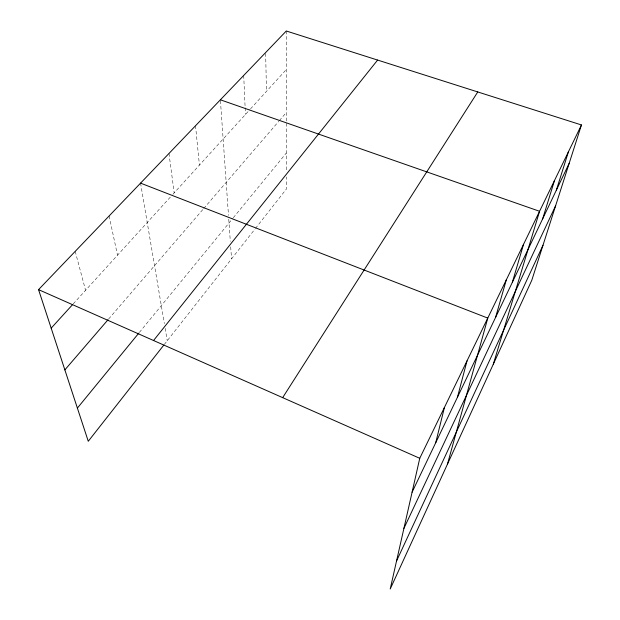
<?xml version="1.0" encoding="UTF-8"?>
<svg xmlns="http://www.w3.org/2000/svg" width="620" height="620" viewBox="0 0 620 620"><rect width="100%" height="100%" fill="white"/><g stroke="black" fill="none" stroke-linecap="round" stroke-linejoin="round"><path stroke-width="0.46" stroke-dasharray="3.1 2.33" d="M164.3 344.464L254.882 229.16M255.471 228.408L286.37 189.069L286.363 176.979M139.392 332.405L232.686 218.511M233.29 217.767L286.347 152.993M108.655 318.99L203.097 209.242M203.724 208.514L278.752 121.326M279.38 120.59L286.332 112.515M73.245 303.893L170.329 197.114M172.895 194.292L249.899 109.6M250.534 108.895L286.308 69.556M75.206 251.363L85.576 290.331M109.112 215.962L117.506 255.208M140.562 183.133L164.347 323.609M165.153 328.36L167.245 340.721M168.981 153.473L174.174 192.882M195.525 125.759L199.423 165.114M220.449 100.766L228.493 215.442M228.757 219.217L230.307 241.327M230.694 246.869L231.539 258.873M243.706 75.454L245.101 106.888M245.148 107.833L245.442 114.506M265.662 53.506L266.461 91.38M286.293 31L286.363 171.407"/><path stroke-width="0.93" d="M581.452 124.953L419.756 458.296L390.213 589L531.797 280.263L581.452 124.953L286.293 31L38.549 289.633L88.265 441.269L163.711 345.216M435.728 442.703L444.432 407.418M457.467 397.195L467.023 360.856M447.477 464.132L487.769 318.091L140.562 183.133M495.566 317.432L506.346 279.783M512.353 282.301L523.567 244.28M493.288 364.242L539.578 211.288L220.387 99.805M542.632 218.906L554.489 180.544M556.334 190.216L568.416 151.83M396.537 561.023L542.996 245.241M403.914 528.372L555.659 205.646M412.091 492.195L569.199 163.277M282.658 397.645L477.764 91.946M153.543 340.512L377.611 60.07M77.384 408.092L138.779 333.149M64.86 369.884L108.035 319.719M51.181 328.158L72.594 304.606M38.549 289.633L419.756 458.296"/></g></svg>
